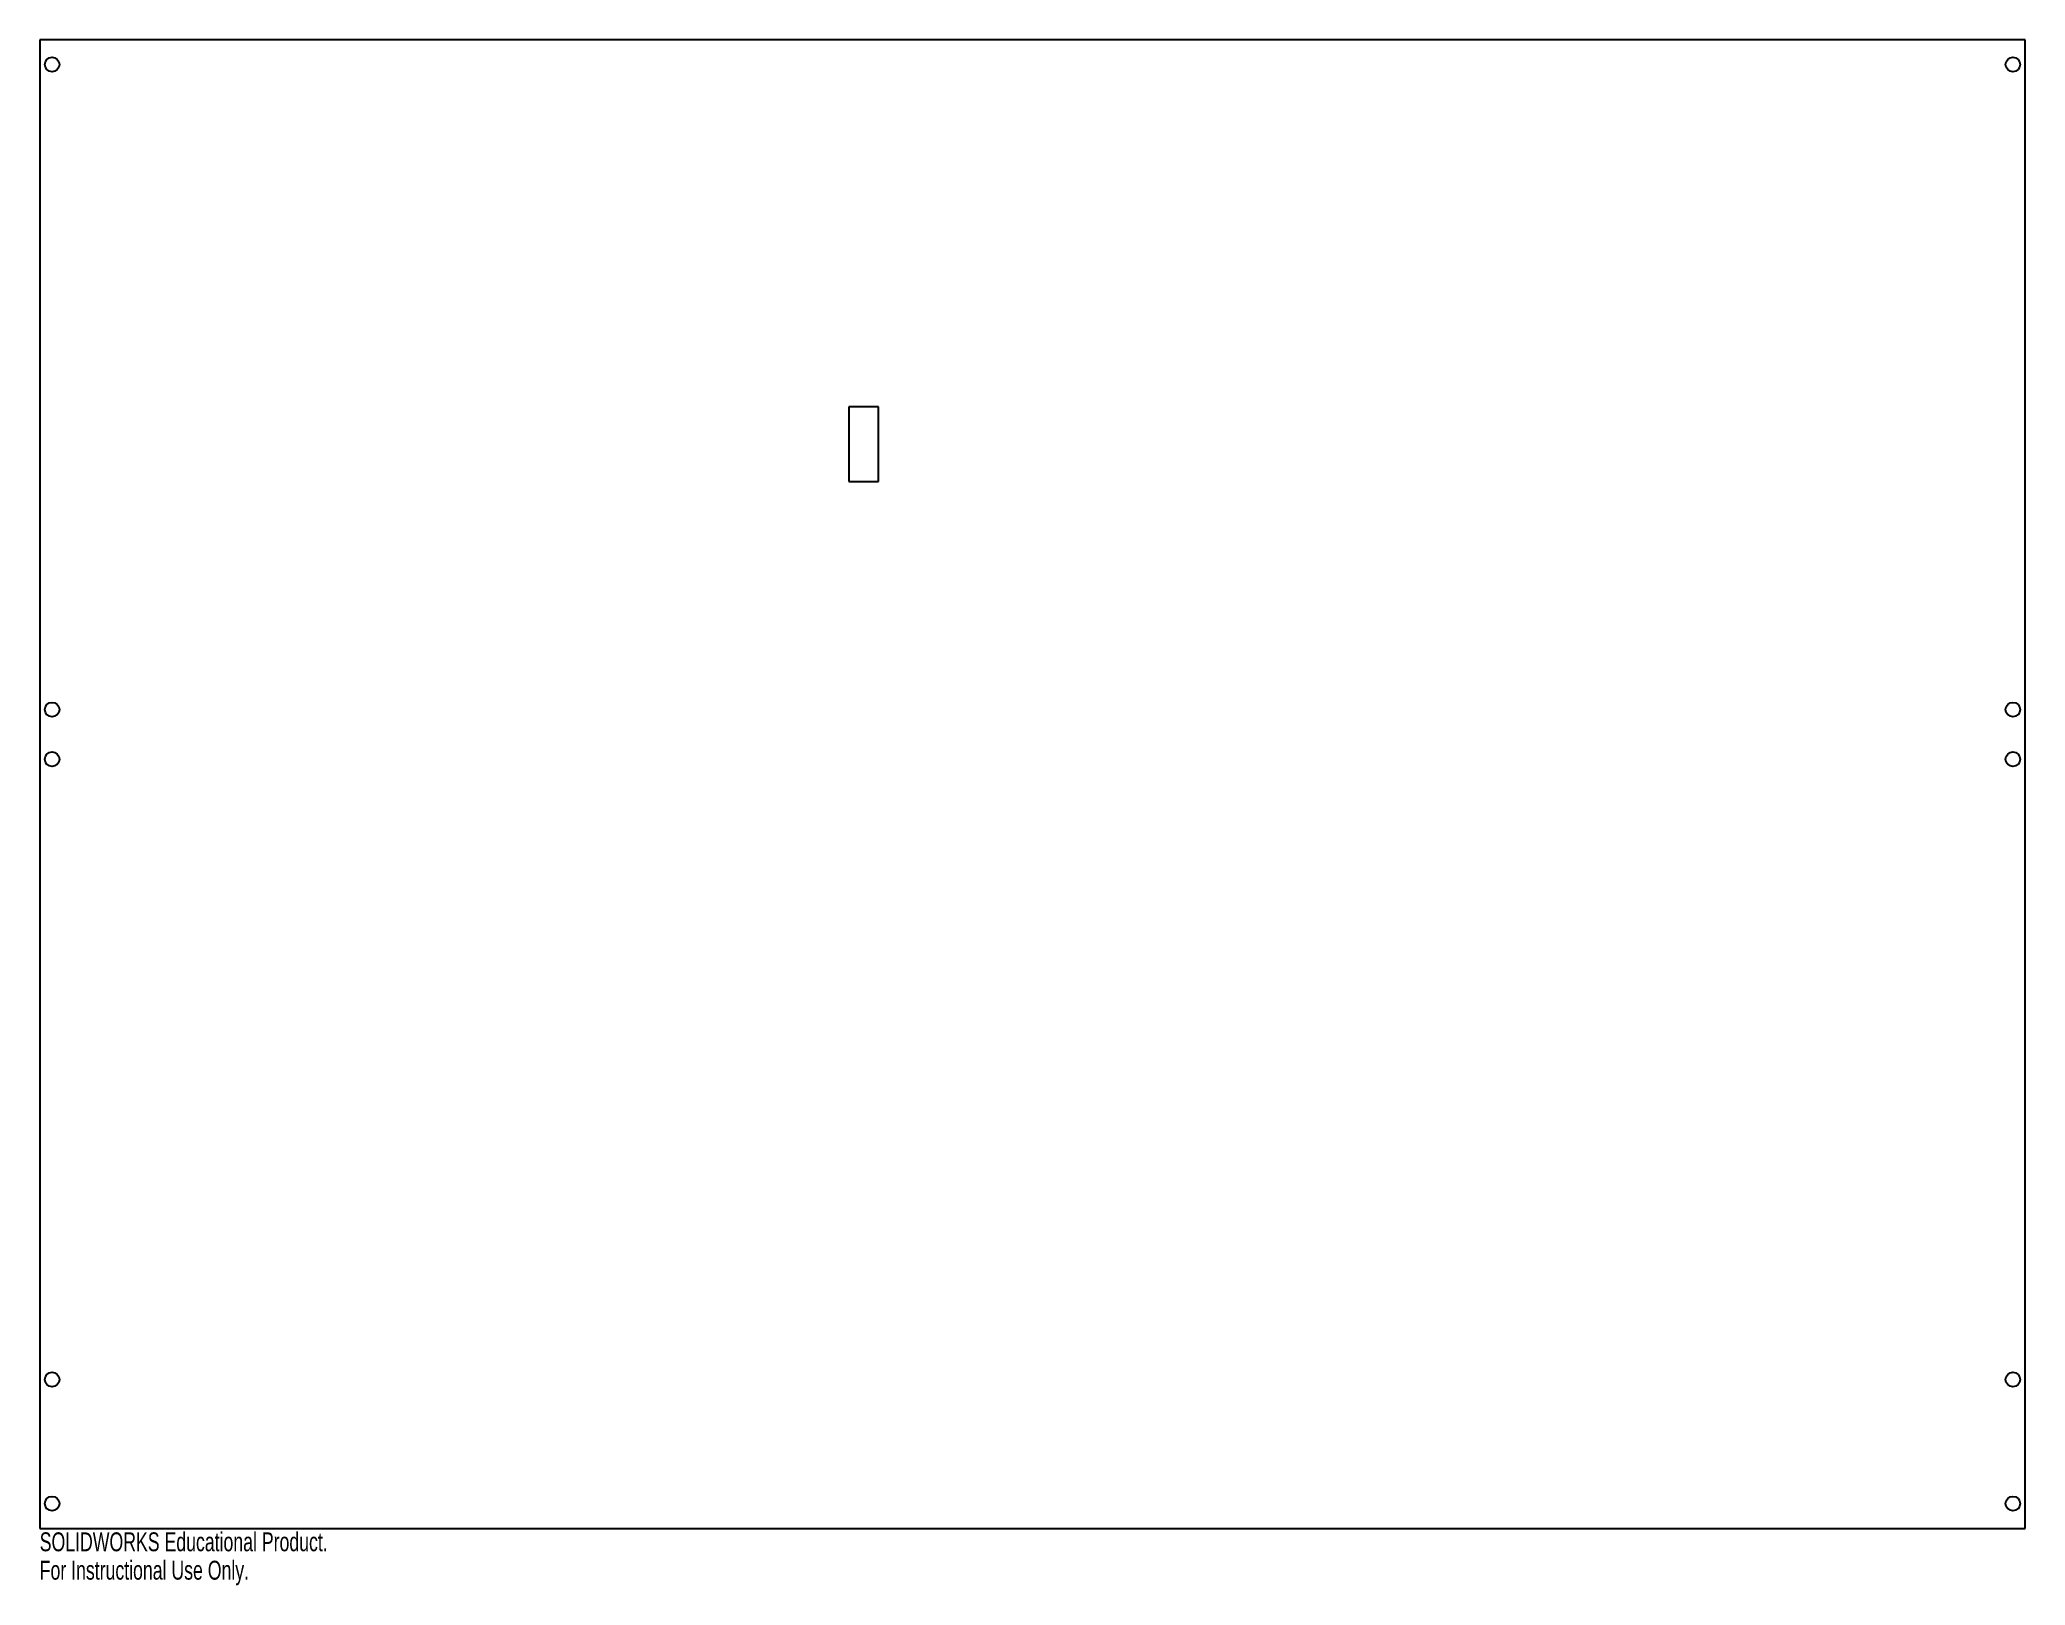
# Model space of a CAD drawing. Header units: inches. Extents: x -10 to 10, y -8.1 to 7.5.
import ezdxf

# ---------------------------------------------------------------- set-up
doc = ezdxf.new("R2010")
doc.units = ezdxf.units.IN
doc.header["$MEASUREMENT"] = 0
doc.styles.add('SLDTEXTSTYLE0', font='TXT', dxfattribs={"width": 0.7})

msp = doc.modelspace()

# ---------------------------------------------------------------- linework, layer by layer
at = {"color": 7, "linetype": 'Continuous', "lineweight": 25}
for p, q in [((-10, 7.5), (-10, -7.5)), ((10, 7.5), (-10, 7.5)), ((10, -7.5), (10, 7.5)), ((-1.55, 3.8), (-1.85, 3.8)), ((-1.85, 3.8), (-1.85, 3.05)), ((-1.55, 3.05), (-1.55, 3.8)), ((-1.85, 3.05), (-1.55, 3.05)), ((-10, -7.5), (10, -7.5))]:
    msp.add_line(p, q, dxfattribs=at)
for centre in [(-9.875, 7.25), (9.875, 7.25), (-9.875, 0.75), (9.875, 0.75), (-9.875, 0.25), (9.875, 0.25), (-9.875, -6), (9.875, -6), (-9.875, -7.25), (9.875, -7.25)]:
    msp.add_circle(centre, 0.073, dxfattribs=at)

# ---------------------------------------------------------------- texts
at = {"color": 7, "linetype": 'Continuous', "char_height": 0.1903, "attachment_point": 1, "style": 'SLDTEXTSTYLE0'}
for s, insert in [('SOLIDWORKS Educational Product.', (-10, -7.54)), ('For Instructional Use Only.', (-10, -7.826))]:
    msp.add_mtext(s, dxfattribs=dict(at, insert=insert))

doc.saveas('drawing.dxf')
